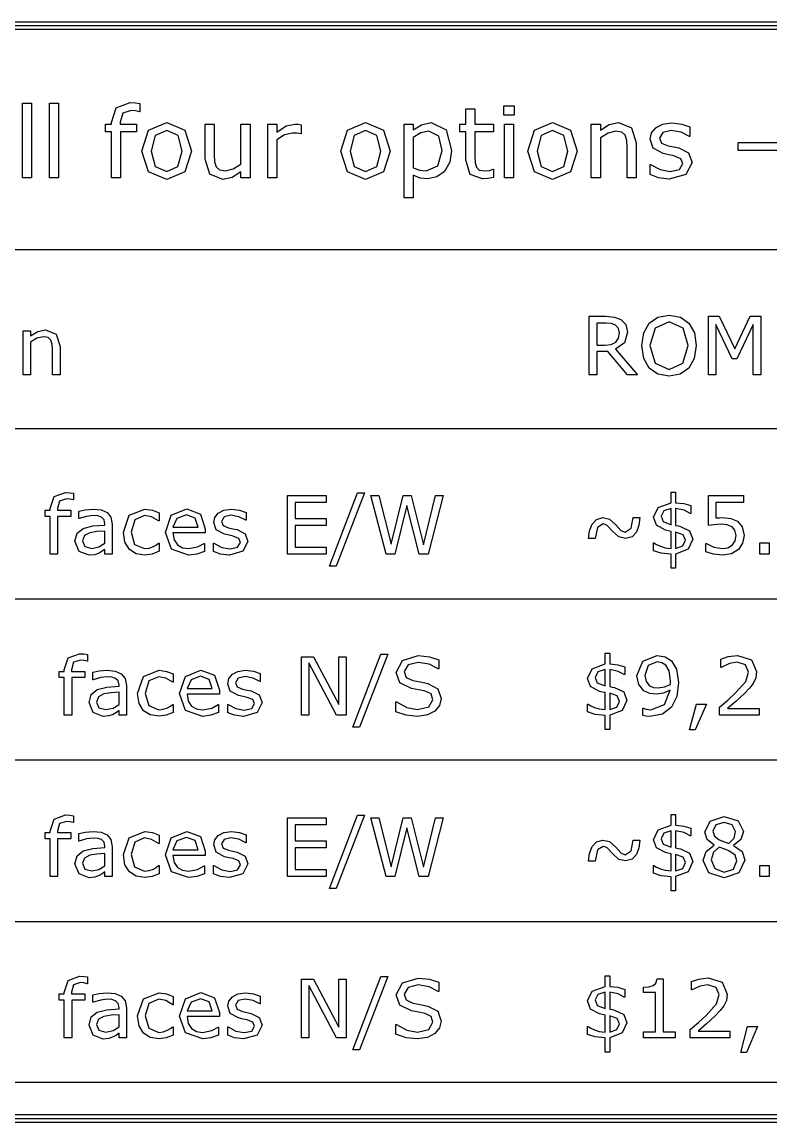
# Model space of a CAD drawing. Extents: x -17 to 192, y 167 to 459.
# Drawn here: x 67.09 to 89.18, y 201.51 to 234 of the extents above; entities that cross this region are included whole.
import ezdxf

# ---------------------------------------------------------------- set-up
doc = ezdxf.new("R2010")
doc.units = 0

msp = doc.modelspace()

# ---------------------------------------------------------------- linework, layer by layer
at = {"layer": 'Layer 1', "color": 7}
for points in [[(4.762494, 233.997888), (4.762494, 233.786016), (175.153946, 233.786016), (175.153946, 233.997888), (4.762494, 233.997888)], [(4.762494, 233.891952), (175.153946, 233.891952)], [(67.36557, 229.394041), (67.098405, 229.394041), (67.098405, 231.605272), (67.36557, 231.605272), (67.36557, 229.394041)], [(68.16423, 229.394041), (67.897062, 229.394041), (67.897062, 231.605272), (68.16423, 231.605272), (68.16423, 229.394041)], [(70.570152, 231.346632), (70.555944, 231.346632), (70.440834, 231.372217), (70.315777, 231.386425), (70.065664, 231.309685), (69.988924, 231.035413), (69.988924, 230.981412), (70.470677, 230.981412), (70.470677, 230.756879), (69.997451, 230.756879), (69.997451, 229.394041), (69.730283, 229.394041), (69.730283, 230.756876), (69.549803, 230.756876), (69.549803, 230.981409), (69.730283, 230.981409), (69.730283, 231.03399), (69.870973, 231.467427), (70.277407, 231.619483), (70.437993, 231.610963), (70.570155, 231.591067), (70.570152, 231.346632)], [(81.016659, 229.408241), (80.85181, 229.375557), (80.694069, 229.362778), (80.324584, 229.493519), (80.198105, 229.912743), (80.198105, 230.756876), (80.017625, 230.756876), (80.017625, 230.981409), (80.198105, 230.981409), (80.198105, 231.437582), (80.46527, 231.437582), (80.46527, 230.981409), (81.016659, 230.981409), (81.016659, 230.756876), (80.46527, 230.756876), (80.46527, 230.033535), (80.470959, 229.837424), (80.51075, 229.706683), (80.596014, 229.622839), (80.763704, 229.597254), (80.900131, 229.615722), (81.002451, 229.648408), (81.016659, 229.648408), (81.016659, 229.408241)], [(81.626311, 231.247146), (81.325038, 231.247146), (81.325038, 231.52426), (81.626311, 231.52426), (81.626311, 231.247146)], [(72.09215, 230.187015), (71.893197, 229.574521), (71.360284, 229.349988), (70.824527, 229.574521), (70.626995, 230.187015), (70.824527, 230.799509), (71.360284, 231.025465), (71.893197, 230.799509), (72.09215, 230.187015), (72.09215, 230.187015)], [(77.965556, 230.187015), (77.766603, 229.574521), (77.233691, 229.349988), (76.697934, 229.574521), (76.500401, 230.187015), (76.697934, 230.799509), (77.233691, 231.025465), (77.766603, 230.799509), (77.965556, 230.187015), (77.965556, 230.187015)], [(79.776037, 230.206911), (79.720615, 229.853055), (79.564294, 229.583049), (79.342602, 229.419621), (79.074014, 229.362778), (78.84948, 229.389779), (78.646262, 229.473622), (78.646262, 228.808548), (78.379097, 228.808548), (78.379097, 230.981409), (78.646262, 230.981409), (78.646262, 230.81514), (78.885009, 230.964357), (79.169229, 231.025465), (79.615454, 230.808036), (79.776037, 230.206911), (79.776037, 230.206911)], [(83.490793, 230.187015), (83.29184, 229.574521), (82.758927, 229.349988), (82.223173, 229.574521), (82.025638, 230.187015), (82.223173, 230.799509), (82.758927, 231.025465), (83.29184, 230.799509), (83.490793, 230.187015), (83.490793, 230.187015)], [(85.23164, 229.394041), (84.964475, 229.394041), (84.964475, 230.297862), (84.951696, 230.502498), (84.904798, 230.653136), (84.802479, 230.741245), (84.629106, 230.771087), (84.400307, 230.717086), (84.171512, 230.579238), (84.171512, 229.394041), (83.904344, 229.394041), (83.904344, 230.981409), (84.171512, 230.981409), (84.171512, 230.805194), (84.430152, 230.967199), (84.704424, 231.025465), (85.096648, 230.870565), (85.231651, 230.424338), (85.23164, 229.394041)], [(86.880117, 229.851635), (86.699637, 229.49494), (86.209357, 229.355671), (85.885348, 229.396883), (85.639498, 229.489254), (85.639498, 229.789106), (85.653706, 229.789106), (85.935082, 229.63705), (86.232092, 229.581625), (86.507785, 229.638471), (86.607263, 229.81753), (86.553262, 229.95964), (86.345781, 230.042063), (86.196564, 230.071905), (86.030298, 230.108854), (85.733287, 230.270858), (85.646599, 230.535185), (85.68639, 230.719927), (85.810027, 230.874827), (86.011822, 230.979989), (86.287515, 231.019779), (86.574579, 230.984251), (86.817585, 230.900407), (86.817585, 230.614766), (86.803377, 230.614766), (86.554685, 230.741245), (86.267623, 230.793825), (86.020352, 230.73698), (85.919453, 230.570713), (85.980561, 230.422917), (86.173831, 230.341915), (86.338677, 230.307807), (86.492156, 230.276544), (86.779218, 230.130172), (86.880117, 229.851635), (86.880117, 229.851635)], [(71.816457, 230.187015), (71.695662, 230.644608), (71.360284, 230.795246), (71.022062, 230.644608), (70.902688, 230.187015), (71.023483, 229.733684), (71.360284, 229.580204), (71.694241, 229.732263), (71.816457, 230.187015), (71.816457, 230.187015)], [(73.821628, 229.394041), (73.55446, 229.394041), (73.55446, 229.570259), (73.295822, 229.406831), (73.022971, 229.349988), (72.63359, 229.502044), (72.494321, 229.951113), (72.494321, 230.981409), (72.761487, 230.981409), (72.761487, 230.077591), (72.772864, 229.87011), (72.821182, 229.723735), (72.92066, 229.632785), (73.098295, 229.604363), (73.324252, 229.658365), (73.554468, 229.796212), (73.554468, 230.981409), (73.821636, 230.981409), (73.821628, 229.394041)], [(75.337943, 230.690085), (75.323735, 230.690085), (75.207204, 230.709982), (75.075043, 230.717099), (74.836296, 230.661677), (74.614605, 230.520987), (74.614605, 229.394041), (74.347439, 229.394041), (74.347439, 230.981409), (74.614605, 230.981409), (74.614605, 230.746928), (74.894563, 230.927408), (75.143255, 230.981409), (75.244153, 230.97715), (75.337946, 230.96437), (75.337943, 230.690085)], [(77.689863, 230.187015), (77.569068, 230.644608), (77.233691, 230.795246), (76.895469, 230.644608), (76.776094, 230.187015), (76.89689, 229.733684), (77.233691, 229.580204), (77.567647, 229.732263), (77.689863, 230.187015), (77.689863, 230.187015)], [(79.500344, 230.199794), (79.40229, 230.628966), (79.101014, 230.771076), (78.869377, 230.721337), (78.646262, 230.590596), (78.646262, 229.691041), (78.840953, 229.621408), (79.027119, 229.60294), (79.375286, 229.753578), (79.500344, 230.199802), (79.500344, 230.199794)], [(81.609256, 229.394041), (81.34209, 229.394041), (81.34209, 230.981409), (81.609256, 230.981409), (81.609256, 229.394041)], [(83.2151, 230.187015), (83.094307, 230.644608), (82.758927, 230.795246), (82.420705, 230.644608), (82.301334, 230.187015), (82.422126, 229.733684), (82.758927, 229.580204), (83.092886, 229.732263), (83.2151, 230.187015), (83.2151, 230.187015)], [(90.715666, 230.206911), (88.240111, 230.206911), (88.240111, 230.434286), (90.715666, 230.434286), (90.715666, 230.206911)], [(4.762494, 227.277377), (175.153946, 227.277377), (175.153946, 221.985717), (4.762494, 221.985717), (4.762494, 227.277377)], [(85.273241, 223.573215), (84.974421, 223.573215), (84.395389, 224.261544), (84.070989, 224.261544), (84.070989, 223.573215), (83.840773, 223.573215), (83.840773, 225.304503), (84.325626, 225.304503), (84.587238, 225.283575), (84.775597, 225.211484), (84.9221, 225.061494), (84.975585, 224.833601), (84.881404, 224.519668), (84.622118, 224.330145), (85.273241, 223.573215)], [(86.7871, 225.105677), (86.948718, 224.820811), (87.005691, 224.438277), (86.947554, 224.054581), (86.7871, 223.773203), (86.533627, 223.596469), (86.201088, 223.537171), (85.868553, 223.597633), (85.615079, 223.773203), (85.453462, 224.055743), (85.39765, 224.438277), (85.453462, 224.817324), (85.616244, 225.105677), (85.869714, 225.280085), (86.201088, 225.340547), (86.534791, 225.278923), (86.7871, 225.105677), (86.7871, 225.105677)], [(88.912548, 223.573215), (88.682329, 223.573215), (88.682329, 225.064982), (88.200966, 224.04993), (88.063763, 224.04993), (87.585887, 225.064982), (87.585887, 223.573215), (87.370783, 223.573215), (87.370783, 225.304503), (87.684719, 225.304503), (88.146319, 224.340609), (88.592802, 225.304503), (88.912548, 225.304503), (88.912548, 223.573215)], [(68.209188, 223.573215), (67.990597, 223.573215), (67.990597, 224.312703), (67.98012, 224.480134), (67.94175, 224.603382), (67.858033, 224.675473), (67.716182, 224.699894), (67.528985, 224.655711), (67.341787, 224.542928), (67.341787, 223.573215), (67.123196, 223.573215), (67.123196, 224.871971), (67.341787, 224.871971), (67.341787, 224.727794), (67.5534, 224.860345), (67.777806, 224.908015), (68.098716, 224.78128), (68.209175, 224.416187), (68.209188, 223.573215)], [(84.734902, 224.817324), (84.70816, 224.948711), (84.622118, 225.046379), (84.503521, 225.092887), (84.341903, 225.106831), (84.070989, 225.106831), (84.070989, 224.453382), (84.303534, 224.453382), (84.494219, 224.471982), (84.632582, 224.544071), (84.709322, 224.655693), (84.734907, 224.817311), (84.734902, 224.817324)], [(86.766172, 224.438277), (86.615018, 224.958013), (86.202253, 225.141721), (85.787162, 224.958013), (85.637172, 224.438277), (85.790651, 223.916218), (86.202253, 223.735994), (86.612692, 223.916218), (86.766172, 224.438277), (86.766172, 224.438277)], [(68.605673, 219.879131), (68.594058, 219.879131), (68.499877, 219.900059), (68.397558, 219.911675), (68.192919, 219.848889), (68.130133, 219.624483), (68.130133, 219.5803), (68.524296, 219.5803), (68.524296, 219.396592), (68.13711, 219.396592), (68.13711, 218.281555), (67.91852, 218.281555), (67.91852, 219.396603), (67.770853, 219.396603), (67.770853, 219.580311), (67.91852, 219.580311), (67.91852, 219.623332), (68.033626, 219.977961), (68.366165, 220.102373), (68.497552, 220.095388), (68.605684, 220.079116), (68.605673, 219.879131)], [(76.069163, 218.281555), (74.928535, 218.281555), (74.928535, 220.012843), (76.069163, 220.012843), (76.069163, 219.808204), (75.158754, 219.808204), (75.158754, 219.333815), (76.069163, 219.333815), (76.069163, 219.129176), (75.158754, 219.129176), (75.158754, 218.486194), (76.069163, 218.486194), (76.069163, 218.281555)], [(77.20165, 220.090744), (76.36798, 217.928088), (76.166831, 217.928088), (76.997013, 220.090744), (77.20165, 220.090744)], [(79.530575, 220.012843), (79.080604, 218.281555), (78.821316, 218.281555), (78.457387, 219.718675), (78.101594, 218.281555), (77.848121, 218.281555), (77.390012, 220.012843), (77.626043, 220.012843), (77.989972, 218.573398), (78.34809, 220.012843), (78.581797, 220.012843), (78.943402, 218.559444), (79.305008, 220.012843), (79.530575, 220.012843)], [(86.905697, 218.723387), (86.765007, 218.423406), (86.396427, 218.282717), (86.396427, 217.861813), (86.259225, 217.861813), (86.259225, 218.276904), (85.970872, 218.305973), (85.737166, 218.380387), (85.737166, 218.610604), (85.755766, 218.610604), (85.834832, 218.562934), (85.94529, 218.512935), (86.085979, 218.471078), (86.259223, 218.448986), (86.259223, 218.952442), (86.173183, 218.969878), (86.09993, 218.988478), (85.827854, 219.131491), (85.745302, 219.368687), (85.880176, 219.659366), (86.259223, 219.797729), (86.259223, 220.113988), (86.396425, 220.113988), (86.396425, 219.800055), (86.637105, 219.772149), (86.84407, 219.712851), (86.84407, 219.484958), (86.827798, 219.484958), (86.645252, 219.579139), (86.39643, 219.63146), (86.39643, 219.130329), (86.472006, 219.114057), (86.542932, 219.09895), (86.810357, 218.97105), (86.905699, 218.72339), (86.905697, 218.723387)], [(88.416069, 218.83152), (88.371884, 218.600139), (88.250961, 218.414106), (88.050973, 218.288532), (87.783549, 218.245511), (87.510311, 218.275742), (87.288231, 218.346666), (87.288231, 218.592001), (87.304503, 218.592001), (87.527745, 218.48852), (87.778892, 218.44666), (87.938184, 218.469917), (88.076548, 218.551308), (88.153288, 218.671069), (88.180032, 218.832687), (88.148636, 218.98384), (88.063758, 219.08267), (87.916094, 219.144294), (87.723084, 219.162894), (87.525422, 219.148951), (87.36264, 219.121045), (87.36264, 220.012851), (88.404435, 220.012851), (88.404435, 219.809374), (87.587046, 219.809374), (87.587046, 219.348938), (87.689363, 219.355923), (87.780056, 219.358305), (88.026552, 219.333884), (88.220727, 219.250167), (88.364904, 219.085062), (88.416064, 218.831589), (88.416069, 218.83152)], [(69.753278, 218.281555), (69.535849, 218.281555), (69.535849, 218.419919), (69.456784, 218.364108), (69.361442, 218.308296), (69.235868, 218.264114), (69.069599, 218.245514), (68.771943, 218.361785), (68.649859, 218.658279), (68.712644, 218.896636), (68.894029, 219.040813), (69.178895, 219.11174), (69.535849, 219.139643), (69.535849, 219.173364), (69.509105, 219.296612), (69.434691, 219.373349), (69.323072, 219.409396), (69.187034, 219.418709), (68.995185, 219.395452), (68.776594, 219.330341), (68.764979, 219.330341), (68.764979, 219.552419), (68.949851, 219.590788), (69.188208, 219.611717), (69.426566, 219.58846), (69.603299, 219.51172), (69.714922, 219.373357), (69.753292, 219.162905), (69.753278, 218.281555)], [(71.134587, 218.362946), (70.926461, 218.281555), (70.718334, 218.252488), (70.46021, 218.293183), (70.259061, 218.418755), (70.127671, 218.630371), (70.081163, 218.929188), (70.255571, 219.429157), (70.718334, 219.610542), (70.936925, 219.579149), (71.134587, 219.50241), (71.134587, 219.259401), (71.122945, 219.259401), (70.915983, 219.379162), (70.709018, 219.421019), (70.41485, 219.295445), (70.307881, 218.929188), (70.412524, 218.567582), (70.709018, 218.442011), (70.843895, 218.459447), (70.967143, 218.504794), (71.056672, 218.555954), (71.122945, 218.603627), (71.134587, 218.603627), (71.134587, 218.362946)], [(72.501944, 218.90826), (71.545026, 218.90826), (71.581071, 218.698972), (71.6799, 218.553631), (71.822915, 218.469914), (72.006626, 218.442011), (72.272886, 218.494333), (72.464736, 218.598978), (72.476351, 218.598978), (72.476351, 218.36062), (72.250783, 218.282717), (72.008938, 218.251324), (71.504318, 218.425732), (71.322933, 218.923375), (71.496179, 219.429157), (71.954289, 219.616355), (72.358916, 219.462876), (72.501931, 219.026856), (72.501944, 218.90826)], [(72.289166, 219.07569), (72.201962, 219.341953), (71.942676, 219.436134), (71.662462, 219.332653), (71.545026, 219.07569), (72.289166, 219.07569)], [(73.761166, 218.655951), (73.613502, 218.364108), (73.212365, 218.250162), (72.947263, 218.283881), (72.746114, 218.359456), (72.746114, 218.604791), (72.757729, 218.604791), (72.987948, 218.480379), (73.230957, 218.435034), (73.456525, 218.481543), (73.537913, 218.628045), (73.493731, 218.744316), (73.323974, 218.811756), (73.20189, 218.836177), (73.065852, 218.866408), (72.822843, 218.998959), (72.751917, 219.215223), (72.784473, 219.366377), (72.885629, 219.493112), (73.050737, 219.579155), (73.276304, 219.611709), (73.511172, 219.582642), (73.709998, 219.514041), (73.709998, 219.280335), (73.698383, 219.280335), (73.494908, 219.383818), (73.260038, 219.426837), (73.057724, 219.380329), (72.975172, 219.244291), (73.02517, 219.123368), (73.183298, 219.057093), (73.318174, 219.029187), (73.443748, 219.003602), (73.678616, 218.883844), (73.761168, 218.655951), (73.761166, 218.655951)], [(85.339516, 219.359395), (85.312772, 219.132666), (85.237197, 218.933839), (85.108136, 218.79315), (84.916287, 218.74199), (84.722112, 218.787337), (84.539565, 218.952442), (84.367483, 219.134991), (84.255861, 219.172197), (84.08843, 219.069877), (84.019829, 218.740829), (83.825657, 218.740829), (83.851242, 218.966396), (83.926818, 219.166384), (84.057043, 219.304748), (84.248892, 219.358233), (84.441903, 219.312886), (84.626775, 219.147781), (84.77909, 218.980348), (84.909315, 218.928027), (85.084884, 219.045462), (85.145347, 219.359395), (85.339516, 219.359395)], [(86.259225, 219.150104), (86.259225, 219.630309), (86.049938, 219.561708), (85.965057, 219.398926), (86.027845, 219.239634), (86.259225, 219.150104), (86.259225, 219.150104)], [(69.535849, 218.601304), (69.535849, 218.962909), (69.299817, 218.945473), (69.085876, 218.911755), (68.933561, 218.828038), (68.875424, 218.673397), (68.942863, 218.504802), (69.148664, 218.448991), (69.359116, 218.493174), (69.535849, 218.601309), (69.535849, 218.601304)], [(86.685942, 218.693156), (86.617344, 218.852448), (86.396427, 218.932678), (86.396427, 218.451311), (86.610367, 218.522238), (86.685942, 218.693156), (86.685942, 218.693156)], [(89.156719, 218.281555), (88.87883, 218.281555), (88.87883, 218.612929), (89.156719, 218.612929), (89.156719, 218.281555)], [(4.762494, 216.95864), (175.153946, 216.95864), (175.153946, 212.196146), (4.762494, 212.196146), (4.762494, 216.95864)], [(69.021929, 215.116637), (69.010313, 215.116637), (68.916132, 215.137565), (68.813813, 215.149181), (68.609176, 215.086395), (68.546388, 214.861989), (68.546388, 214.817806), (68.940551, 214.817806), (68.940551, 214.634098), (68.553365, 214.634098), (68.553365, 213.519061), (68.334775, 213.519061), (68.334775, 214.634109), (68.187108, 214.634109), (68.187108, 214.817817), (68.334775, 214.817817), (68.334775, 214.860838), (68.449884, 215.215467), (68.78242, 215.339879), (68.913807, 215.332894), (69.021942, 215.316622), (69.021929, 215.116637)], [(76.665636, 213.519061), (76.38077, 213.519061), (75.559891, 215.067803), (75.559891, 213.519061), (75.34479, 213.519061), (75.34479, 215.250349), (75.701744, 215.250349), (76.450536, 213.836484), (76.450536, 215.250349), (76.665636, 215.250349), (76.665636, 213.519061)], [(77.893468, 215.32825), (77.059799, 213.165594), (76.85865, 213.165594), (77.688829, 215.32825), (77.893468, 215.32825)], [(79.465464, 214.013217), (79.417792, 213.81323), (79.286405, 213.645796), (79.068976, 213.529525), (78.77132, 213.487668), (78.434133, 213.522548), (78.130661, 213.626032), (78.130661, 213.914385), (78.146933, 213.914385), (78.450402, 213.74579), (78.773638, 213.686492), (79.106174, 213.766721), (79.225934, 213.98066), (79.168962, 214.150417), (78.998041, 214.235295), (78.808518, 214.273665), (78.593417, 214.312035), (78.251576, 214.478304), (78.141118, 214.786424), (78.324828, 215.142217), (78.791079, 215.281742), (79.125941, 215.246859), (79.395691, 215.16082), (79.395691, 214.888744), (79.379419, 214.888744), (79.118969, 215.027107), (78.78992, 215.082916), (78.492264, 215.006179), (78.380645, 214.808517), (78.436453, 214.638758), (78.632954, 214.544579), (78.84457, 214.505045), (79.077112, 214.457376), (79.367791, 214.302732), (79.465461, 214.013217), (79.465464, 214.013217)], [(84.956982, 213.960893), (84.816293, 213.660912), (84.44771, 213.520223), (84.44771, 213.099319), (84.310511, 213.099319), (84.310511, 213.51441), (84.022155, 213.543479), (83.788449, 213.617893), (83.788449, 213.84811), (83.807049, 213.84811), (83.886114, 213.80044), (83.996572, 213.750441), (84.137262, 213.708584), (84.310508, 213.686492), (84.310508, 214.189948), (84.224466, 214.207384), (84.151216, 214.225984), (83.87914, 214.368997), (83.796585, 214.606193), (83.931461, 214.896872), (84.310508, 215.035235), (84.310508, 215.351494), (84.447708, 215.351494), (84.447708, 215.037561), (84.688391, 215.009655), (84.895356, 214.950357), (84.895356, 214.722464), (84.879084, 214.722464), (84.696537, 214.816645), (84.447715, 214.868966), (84.447715, 214.367835), (84.523294, 214.351563), (84.594218, 214.336456), (84.861642, 214.208556), (84.956987, 213.960896), (84.956982, 213.960893)], [(86.47898, 214.488768), (86.426656, 214.077167), (86.270854, 213.76207), (86.005752, 213.557431), (85.631357, 213.485343), (85.517411, 213.492328), (85.422069, 213.512092), (85.422069, 213.734172), (85.433684, 213.734172), (85.529029, 213.700454), (85.666229, 213.685346), (86.06853, 213.838825), (86.238286, 214.264378), (86.034811, 214.171361), (85.826685, 214.143456), (85.63251, 214.164384), (85.459264, 214.245775), (85.304623, 214.425996), (85.253463, 214.687608), (85.427871, 215.118979), (85.853426, 215.285245), (86.085971, 215.245714), (86.273169, 215.129443), (86.425484, 214.880621), (86.478969, 214.488784), (86.47898, 214.488768)], [(86.24411, 214.538764), (86.206904, 214.828281), (86.104584, 214.998038), (85.987149, 215.072452), (85.851111, 215.095708), (85.586012, 214.991066), (85.489506, 214.696897), (85.520899, 214.516676), (85.626708, 214.39459), (85.741815, 214.345756), (85.881343, 214.334141), (86.06505, 214.358562), (86.239458, 214.429488), (86.24184, 214.477158), (86.244221, 214.538782), (86.24411, 214.538764)], [(88.861389, 213.519061), (87.689368, 213.519061), (87.689368, 213.76207), (87.933541, 213.971358), (88.162596, 214.179484), (88.46839, 214.522487), (88.550943, 214.79805), (88.461413, 215.008502), (88.213755, 215.085242), (87.984701, 215.048036), (87.744017, 214.934088), (87.732402, 214.934088), (87.732402, 215.178261), (87.952157, 215.252675), (88.219582, 215.286393), (88.636998, 215.15733), (88.788152, 214.809678), (88.762567, 214.624806), (88.689314, 214.463188), (88.582343, 214.321338), (88.43468, 214.166694), (88.177719, 213.929501), (87.930059, 213.717885), (88.861396, 213.717885), (88.861389, 213.519061)], [(70.169531, 213.519061), (69.952102, 213.519061), (69.952102, 213.657425), (69.873037, 213.601614), (69.777694, 213.545802), (69.65212, 213.50162), (69.485851, 213.48302), (69.188195, 213.599291), (69.066111, 213.895785), (69.128897, 214.134142), (69.310282, 214.278319), (69.595148, 214.349246), (69.952102, 214.377149), (69.952102, 214.41087), (69.92536, 214.534118), (69.850947, 214.610855), (69.739324, 214.646902), (69.603286, 214.656215), (69.411437, 214.632958), (69.192847, 214.567847), (69.181231, 214.567847), (69.181231, 214.789925), (69.366103, 214.828294), (69.604461, 214.849223), (69.842816, 214.825966), (70.019549, 214.749226), (70.131172, 214.610863), (70.169541, 214.400411), (70.169531, 213.519061)], [(71.550839, 213.600452), (71.342713, 213.519061), (71.134587, 213.489994), (70.876462, 213.530689), (70.675313, 213.656261), (70.543926, 213.867877), (70.497418, 214.166694), (70.671826, 214.666663), (71.134587, 214.848048), (71.353177, 214.816655), (71.550839, 214.739916), (71.550839, 214.496907), (71.539224, 214.496907), (71.332259, 214.616668), (71.125295, 214.658525), (70.831129, 214.532951), (70.724158, 214.166694), (70.828803, 213.805088), (71.125295, 213.679517), (71.260171, 213.696953), (71.383419, 213.7423), (71.472949, 213.79346), (71.539224, 213.841133), (71.550839, 213.841133), (71.550839, 213.600452)], [(72.918196, 214.145766), (71.961279, 214.145766), (71.997323, 213.936478), (72.096156, 213.791137), (72.239168, 213.70742), (72.422878, 213.679517), (72.689142, 213.731839), (72.880988, 213.836484), (72.892617, 213.836484), (72.892617, 213.598126), (72.667049, 213.520223), (72.425204, 213.48883), (71.920584, 213.663238), (71.739199, 214.160881), (71.912445, 214.666663), (72.370557, 214.853861), (72.775181, 214.700382), (72.918196, 214.264362), (72.918196, 214.145766)], [(74.177421, 213.893457), (74.029755, 213.601614), (73.628618, 213.487668), (73.363519, 213.521387), (73.162367, 213.596962), (73.162367, 213.842297), (73.174008, 213.842297), (73.404225, 213.717885), (73.647234, 213.67254), (73.872801, 213.719049), (73.954192, 213.865551), (73.910007, 213.981822), (73.74025, 214.049262), (73.618167, 214.073683), (73.482129, 214.103914), (73.23912, 214.236465), (73.168193, 214.452729), (73.20075, 214.603883), (73.301905, 214.730618), (73.467013, 214.816661), (73.692581, 214.849215), (73.927448, 214.820148), (74.126274, 214.751547), (74.126274, 214.517841), (74.114659, 214.517841), (73.911184, 214.621324), (73.676314, 214.664343), (73.474003, 214.617835), (73.391448, 214.481797), (73.441446, 214.360874), (73.599574, 214.294599), (73.734451, 214.266693), (73.860025, 214.241108), (74.094895, 214.12135), (74.177447, 213.893457), (74.177421, 213.893457)], [(84.310511, 214.38761), (84.310511, 214.867815), (84.10122, 214.799214), (84.016342, 214.636432), (84.07913, 214.47714), (84.310511, 214.38761), (84.310511, 214.38761)], [(72.705419, 214.313196), (72.618215, 214.579459), (72.358929, 214.67364), (72.078714, 214.570159), (71.961279, 214.313196), (72.705419, 214.313196)], [(69.952102, 213.83881), (69.952102, 214.200415), (69.71607, 214.182979), (69.502131, 214.149261), (69.349813, 214.065544), (69.291679, 213.910903), (69.359116, 213.742308), (69.564916, 213.686497), (69.775368, 213.73068), (69.952102, 213.838815), (69.952102, 213.83881)], [(84.737227, 213.930662), (84.668626, 214.089954), (84.44771, 214.170184), (84.44771, 213.688817), (84.661652, 213.759744), (84.737227, 213.930662), (84.737227, 213.930662)], [(87.304508, 213.850435), (86.976624, 213.088854), (86.806867, 213.088854), (87.009178, 213.850435), (87.304508, 213.850435)], [(68.605673, 210.354143), (68.594058, 210.354143), (68.499877, 210.375071), (68.397558, 210.386687), (68.192919, 210.323901), (68.130133, 210.099495), (68.130133, 210.055312), (68.524296, 210.055312), (68.524296, 209.871604), (68.13711, 209.871604), (68.13711, 208.756567), (67.91852, 208.756567), (67.91852, 209.871615), (67.770853, 209.871615), (67.770853, 210.055323), (67.91852, 210.055323), (67.91852, 210.098344), (68.033626, 210.452973), (68.366165, 210.577385), (68.497552, 210.5704), (68.605684, 210.554128), (68.605673, 210.354143)], [(77.20165, 210.565756), (76.36798, 208.4031), (76.166831, 208.4031), (76.997013, 210.565756), (77.20165, 210.565756)], [(86.905697, 209.198399), (86.765007, 208.898418), (86.396427, 208.757729), (86.396427, 208.336825), (86.259225, 208.336825), (86.259225, 208.751916), (85.970872, 208.780985), (85.737166, 208.855399), (85.737166, 209.085616), (85.755766, 209.085616), (85.834832, 209.037946), (85.94529, 208.987947), (86.085979, 208.94609), (86.259223, 208.923998), (86.259223, 209.427454), (86.173183, 209.44489), (86.09993, 209.46349), (85.827854, 209.606503), (85.745302, 209.843699), (85.880176, 210.134378), (86.259223, 210.272741), (86.259223, 210.589), (86.396425, 210.589), (86.396425, 210.275067), (86.637105, 210.247161), (86.84407, 210.187863), (86.84407, 209.95997), (86.827798, 209.95997), (86.645252, 210.054151), (86.39643, 210.106472), (86.39643, 209.605341), (86.472006, 209.589069), (86.542932, 209.573962), (86.810357, 209.446062), (86.905699, 209.198402), (86.905697, 209.198399)], [(76.069163, 208.756567), (74.928535, 208.756567), (74.928535, 210.487855), (76.069163, 210.487855), (76.069163, 210.283216), (75.158754, 210.283216), (75.158754, 209.808827), (76.069163, 209.808827), (76.069163, 209.604188), (75.158754, 209.604188), (75.158754, 208.961206), (76.069163, 208.961206), (76.069163, 208.756567)], [(79.530575, 210.487855), (79.080604, 208.756567), (78.821316, 208.756567), (78.457387, 210.193687), (78.101594, 208.756567), (77.848121, 208.756567), (77.390012, 210.487855), (77.626043, 210.487855), (77.989972, 209.04841), (78.34809, 210.487855), (78.581797, 210.487855), (78.943402, 209.034456), (79.305008, 210.487855), (79.530575, 210.487855)], [(88.44281, 209.239095), (88.267241, 208.865864), (87.827732, 208.717036), (87.378922, 208.862374), (87.212655, 209.234444), (87.296369, 209.494894), (87.532401, 209.680927), (87.532401, 209.687912), (87.325439, 209.850692), (87.259164, 210.071608), (87.419618, 210.397169), (87.827732, 210.527395), (88.241661, 210.402985), (88.396302, 210.086724), (88.323049, 209.855343), (88.107949, 209.67861), (88.107949, 209.671625), (88.356771, 209.499543), (88.44281, 209.239092), (88.44281, 209.239095)], [(88.167247, 210.08439), (88.07074, 210.282055), (87.82657, 210.356469), (87.585887, 210.286703), (87.49287, 210.098344), (87.539378, 209.953003), (87.682393, 209.844871), (87.805642, 209.790224), (87.96377, 209.734413), (88.123062, 209.893705), (88.167247, 210.08439), (88.167247, 210.08439)], [(69.753278, 208.756567), (69.535849, 208.756567), (69.535849, 208.894931), (69.456784, 208.83912), (69.361442, 208.783308), (69.235868, 208.739126), (69.069599, 208.720526), (68.771943, 208.836797), (68.649859, 209.133291), (68.712644, 209.371648), (68.894029, 209.515825), (69.178895, 209.586752), (69.535849, 209.614655), (69.535849, 209.648376), (69.509105, 209.771624), (69.434691, 209.848361), (69.323072, 209.884408), (69.187034, 209.893721), (68.995185, 209.870464), (68.776594, 209.805353), (68.764979, 209.805353), (68.764979, 210.027431), (68.949851, 210.0658), (69.188208, 210.086729), (69.426566, 210.063472), (69.603299, 209.986732), (69.714922, 209.848369), (69.753292, 209.637917), (69.753278, 208.756567)], [(71.134587, 208.837958), (70.926461, 208.756567), (70.718334, 208.7275), (70.46021, 208.768195), (70.259061, 208.893767), (70.127671, 209.105383), (70.081163, 209.4042), (70.255571, 209.904169), (70.718334, 210.085554), (70.936925, 210.054161), (71.134587, 209.977422), (71.134587, 209.734413), (71.122945, 209.734413), (70.915983, 209.854174), (70.709018, 209.896031), (70.41485, 209.770457), (70.307881, 209.4042), (70.412524, 209.042594), (70.709018, 208.917023), (70.843895, 208.934459), (70.967143, 208.979806), (71.056672, 209.030966), (71.122945, 209.078639), (71.134587, 209.078639), (71.134587, 208.837958)], [(72.501944, 209.383272), (71.545026, 209.383272), (71.581071, 209.173984), (71.6799, 209.028643), (71.822915, 208.944926), (72.006626, 208.917023), (72.272886, 208.969345), (72.464736, 209.07399), (72.476351, 209.07399), (72.476351, 208.835632), (72.250783, 208.757729), (72.008938, 208.726336), (71.504318, 208.900744), (71.322933, 209.398387), (71.496179, 209.904169), (71.954289, 210.091367), (72.358916, 209.937888), (72.501931, 209.501868), (72.501944, 209.383272)], [(72.289166, 209.550702), (72.201962, 209.816965), (71.942676, 209.911146), (71.662462, 209.807665), (71.545026, 209.550702), (72.289166, 209.550702)], [(73.761166, 209.130963), (73.613502, 208.83912), (73.212365, 208.725174), (72.947263, 208.758893), (72.746114, 208.834468), (72.746114, 209.079803), (72.757729, 209.079803), (72.987948, 208.955391), (73.230957, 208.910046), (73.456525, 208.956555), (73.537913, 209.103057), (73.493731, 209.219328), (73.323974, 209.286768), (73.20189, 209.311189), (73.065852, 209.34142), (72.822843, 209.473971), (72.751917, 209.690235), (72.784473, 209.841389), (72.885629, 209.968124), (73.050737, 210.054167), (73.276304, 210.086721), (73.511172, 210.057654), (73.709998, 209.989053), (73.709998, 209.755347), (73.698383, 209.755347), (73.494908, 209.85883), (73.260038, 209.901849), (73.057724, 209.855341), (72.975172, 209.719303), (73.02517, 209.59838), (73.183298, 209.532105), (73.318174, 209.504199), (73.443748, 209.478614), (73.678616, 209.358856), (73.761168, 209.130963), (73.761166, 209.130963)], [(86.259225, 209.625116), (86.259225, 210.105321), (86.049938, 210.03672), (85.965057, 209.873938), (86.027845, 209.714646), (86.259225, 209.625116), (86.259225, 209.625116)], [(85.339516, 209.834407), (85.312772, 209.607678), (85.237197, 209.408851), (85.108136, 209.268162), (84.916287, 209.217002), (84.722112, 209.262349), (84.539565, 209.427454), (84.367483, 209.610003), (84.255861, 209.647209), (84.08843, 209.544889), (84.019829, 209.215841), (83.825657, 209.215841), (83.851242, 209.441408), (83.926818, 209.641396), (84.057043, 209.77976), (84.248892, 209.833245), (84.441903, 209.787898), (84.626775, 209.622793), (84.77909, 209.45536), (84.909315, 209.403039), (85.084884, 209.520474), (85.145347, 209.834407), (85.339516, 209.834407)], [(88.203291, 209.217002), (88.155619, 209.387923), (87.971911, 209.518148), (87.85215, 209.565818), (87.678904, 209.627442), (87.510311, 209.472801), (87.447523, 209.251885), (87.555656, 208.992599), (87.830057, 208.890279), (88.100972, 208.977483), (88.203291, 209.217002), (88.203291, 209.217002)], [(69.535849, 209.076316), (69.535849, 209.437921), (69.299817, 209.420485), (69.085876, 209.386767), (68.933561, 209.30305), (68.875424, 209.148409), (68.942863, 208.979814), (69.148664, 208.924003), (69.359116, 208.968186), (69.535849, 209.076321), (69.535849, 209.076316)], [(86.685942, 209.168168), (86.617344, 209.32746), (86.396427, 209.40769), (86.396427, 208.926323), (86.610367, 208.99725), (86.685942, 209.168168), (86.685942, 209.168168)], [(89.156719, 208.756567), (88.87883, 208.756567), (88.87883, 209.087941), (89.156719, 209.087941), (89.156719, 208.756567)], [(4.762494, 207.433652), (175.153946, 207.433652), (175.153946, 202.671158), (4.762494, 202.671158), (4.762494, 207.433652)], [(69.021929, 205.591649), (69.010313, 205.591649), (68.916132, 205.612577), (68.813813, 205.624193), (68.609176, 205.561407), (68.546388, 205.337001), (68.546388, 205.292818), (68.940551, 205.292818), (68.940551, 205.10911), (68.553365, 205.10911), (68.553365, 203.994073), (68.334775, 203.994073), (68.334775, 205.109121), (68.187108, 205.109121), (68.187108, 205.292829), (68.334775, 205.292829), (68.334775, 205.33585), (68.449884, 205.690479), (68.78242, 205.814891), (68.913807, 205.807906), (69.021942, 205.791634), (69.021929, 205.591649)], [(76.665636, 203.994073), (76.38077, 203.994073), (75.559891, 205.542815), (75.559891, 203.994073), (75.34479, 203.994073), (75.34479, 205.725361), (75.701744, 205.725361), (76.450536, 204.311496), (76.450536, 205.725361), (76.665636, 205.725361), (76.665636, 203.994073)], [(77.893468, 205.803262), (77.059799, 203.640606), (76.85865, 203.640606), (77.688829, 205.803262), (77.893468, 205.803262)], [(79.465464, 204.488229), (79.417792, 204.288242), (79.286405, 204.120808), (79.068976, 204.004537), (78.77132, 203.96268), (78.434133, 203.99756), (78.130661, 204.101044), (78.130661, 204.389397), (78.146933, 204.389397), (78.450402, 204.220802), (78.773638, 204.161504), (79.106174, 204.241733), (79.225934, 204.455672), (79.168962, 204.625429), (78.998041, 204.710307), (78.808518, 204.748677), (78.593417, 204.787047), (78.251576, 204.953316), (78.141118, 205.261436), (78.324828, 205.617229), (78.791079, 205.756754), (79.125941, 205.721871), (79.395691, 205.635832), (79.395691, 205.363756), (79.379419, 205.363756), (79.118969, 205.502119), (78.78992, 205.557928), (78.492264, 205.481191), (78.380645, 205.283529), (78.436453, 205.11377), (78.632954, 205.019591), (78.84457, 204.980057), (79.077112, 204.932388), (79.367791, 204.777744), (79.465461, 204.488229), (79.465464, 204.488229)], [(84.956982, 204.435905), (84.816293, 204.135924), (84.44771, 203.995235), (84.44771, 203.574331), (84.310511, 203.574331), (84.310511, 203.989422), (84.022155, 204.018491), (83.788449, 204.092905), (83.788449, 204.323122), (83.807049, 204.323122), (83.886114, 204.275452), (83.996572, 204.225453), (84.137262, 204.183596), (84.310508, 204.161504), (84.310508, 204.66496), (84.224466, 204.682396), (84.151216, 204.700996), (83.87914, 204.844009), (83.796585, 205.081205), (83.931461, 205.371884), (84.310508, 205.510247), (84.310508, 205.826506), (84.447708, 205.826506), (84.447708, 205.512573), (84.688391, 205.484667), (84.895356, 205.425369), (84.895356, 205.197476), (84.879084, 205.197476), (84.696537, 205.291657), (84.447715, 205.343978), (84.447715, 204.842847), (84.523294, 204.826575), (84.594218, 204.811468), (84.861642, 204.683568), (84.956987, 204.435908), (84.956982, 204.435905)], [(86.382473, 203.994073), (85.445323, 203.994073), (85.445323, 204.170807), (85.805764, 204.170807), (85.805764, 205.331199), (85.445323, 205.331199), (85.445323, 205.489329), (85.60229, 205.500945), (85.729025, 205.536989), (85.812741, 205.610241), (85.848786, 205.731164), (86.029006, 205.731164), (86.029006, 204.170796), (86.382473, 204.170796), (86.382473, 203.994073)], [(87.995165, 203.994073), (86.823144, 203.994073), (86.823144, 204.237082), (87.067315, 204.44637), (87.296369, 204.654496), (87.602164, 204.997499), (87.684719, 205.273062), (87.59519, 205.483514), (87.347529, 205.560254), (87.118474, 205.523048), (86.877791, 205.4091), (86.866176, 205.4091), (86.866176, 205.653273), (87.085928, 205.727687), (87.353355, 205.761405), (87.770769, 205.632342), (87.921923, 205.28469), (87.896338, 205.099818), (87.823088, 204.9382), (87.716117, 204.79635), (87.568451, 204.641706), (87.31149, 204.404513), (87.063833, 204.192897), (87.99517, 204.192897), (87.995165, 203.994073)], [(70.169531, 203.994073), (69.952102, 203.994073), (69.952102, 204.132437), (69.873037, 204.076626), (69.777694, 204.020814), (69.65212, 203.976632), (69.485851, 203.958032), (69.188195, 204.074303), (69.066111, 204.370797), (69.128897, 204.609154), (69.310282, 204.753331), (69.595148, 204.824258), (69.952102, 204.852161), (69.952102, 204.885882), (69.92536, 205.00913), (69.850947, 205.085867), (69.739324, 205.121914), (69.603286, 205.131227), (69.411437, 205.10797), (69.192847, 205.042859), (69.181231, 205.042859), (69.181231, 205.264937), (69.366103, 205.303306), (69.604461, 205.324235), (69.842816, 205.300978), (70.019549, 205.224238), (70.131172, 205.085875), (70.169541, 204.875423), (70.169531, 203.994073)], [(71.550839, 204.075464), (71.342713, 203.994073), (71.134587, 203.965006), (70.876462, 204.005701), (70.675313, 204.131273), (70.543926, 204.342889), (70.497418, 204.641706), (70.671826, 205.141675), (71.134587, 205.32306), (71.353177, 205.291667), (71.550839, 205.214928), (71.550839, 204.971919), (71.539224, 204.971919), (71.332259, 205.09168), (71.125295, 205.133537), (70.831129, 205.007963), (70.724158, 204.641706), (70.828803, 204.2801), (71.125295, 204.154529), (71.260171, 204.171965), (71.383419, 204.217312), (71.472949, 204.268472), (71.539224, 204.316145), (71.550839, 204.316145), (71.550839, 204.075464)], [(72.918196, 204.620778), (71.961279, 204.620778), (71.997323, 204.41149), (72.096156, 204.266149), (72.239168, 204.182432), (72.422878, 204.154529), (72.689142, 204.206851), (72.880988, 204.311496), (72.892617, 204.311496), (72.892617, 204.073138), (72.667049, 203.995235), (72.425204, 203.963842), (71.920584, 204.13825), (71.739199, 204.635893), (71.912445, 205.141675), (72.370557, 205.328873), (72.775181, 205.175394), (72.918196, 204.739374), (72.918196, 204.620778)], [(72.705419, 204.788208), (72.618215, 205.054471), (72.358929, 205.148652), (72.078714, 205.045171), (71.961279, 204.788208), (72.705419, 204.788208)], [(74.177421, 204.368469), (74.029755, 204.076626), (73.628618, 203.96268), (73.363519, 203.996399), (73.162367, 204.071974), (73.162367, 204.317309), (73.174008, 204.317309), (73.404225, 204.192897), (73.647234, 204.147552), (73.872801, 204.194061), (73.954192, 204.340563), (73.910007, 204.456834), (73.74025, 204.524274), (73.618167, 204.548695), (73.482129, 204.578926), (73.23912, 204.711477), (73.168193, 204.927741), (73.20075, 205.078895), (73.301905, 205.20563), (73.467013, 205.291673), (73.692581, 205.324227), (73.927448, 205.29516), (74.126274, 205.226559), (74.126274, 204.992853), (74.114659, 204.992853), (73.911184, 205.096336), (73.676314, 205.139355), (73.474003, 205.092847), (73.391448, 204.956809), (73.441446, 204.835886), (73.599574, 204.769611), (73.734451, 204.741705), (73.860025, 204.71612), (74.094895, 204.596362), (74.177447, 204.368469), (74.177421, 204.368469)], [(84.310511, 204.862622), (84.310511, 205.342827), (84.10122, 205.274226), (84.016342, 205.111444), (84.07913, 204.952152), (84.310511, 204.862622), (84.310511, 204.862622)], [(69.952102, 204.313822), (69.952102, 204.675427), (69.71607, 204.657991), (69.502131, 204.624273), (69.349813, 204.540556), (69.291679, 204.385915), (69.359116, 204.21732), (69.564916, 204.161509), (69.775368, 204.205692), (69.952102, 204.313827), (69.952102, 204.313822)], [(84.737227, 204.405674), (84.668626, 204.564966), (84.44771, 204.645196), (84.44771, 204.163829), (84.661652, 204.234756), (84.737227, 204.405674), (84.737227, 204.405674)], [(88.818367, 204.325447), (88.490483, 203.563866), (88.320726, 203.563866), (88.523037, 204.325447), (88.818367, 204.325447)], [(4.762494, 201.718762), (4.762494, 201.50689), (175.153946, 201.50689), (175.153946, 201.718762), (4.762494, 201.718762)], [(4.762494, 201.612826), (175.153946, 201.612826)]]:
    msp.add_lwpolyline(points, dxfattribs=at)

doc.saveas('drawing.dxf')
